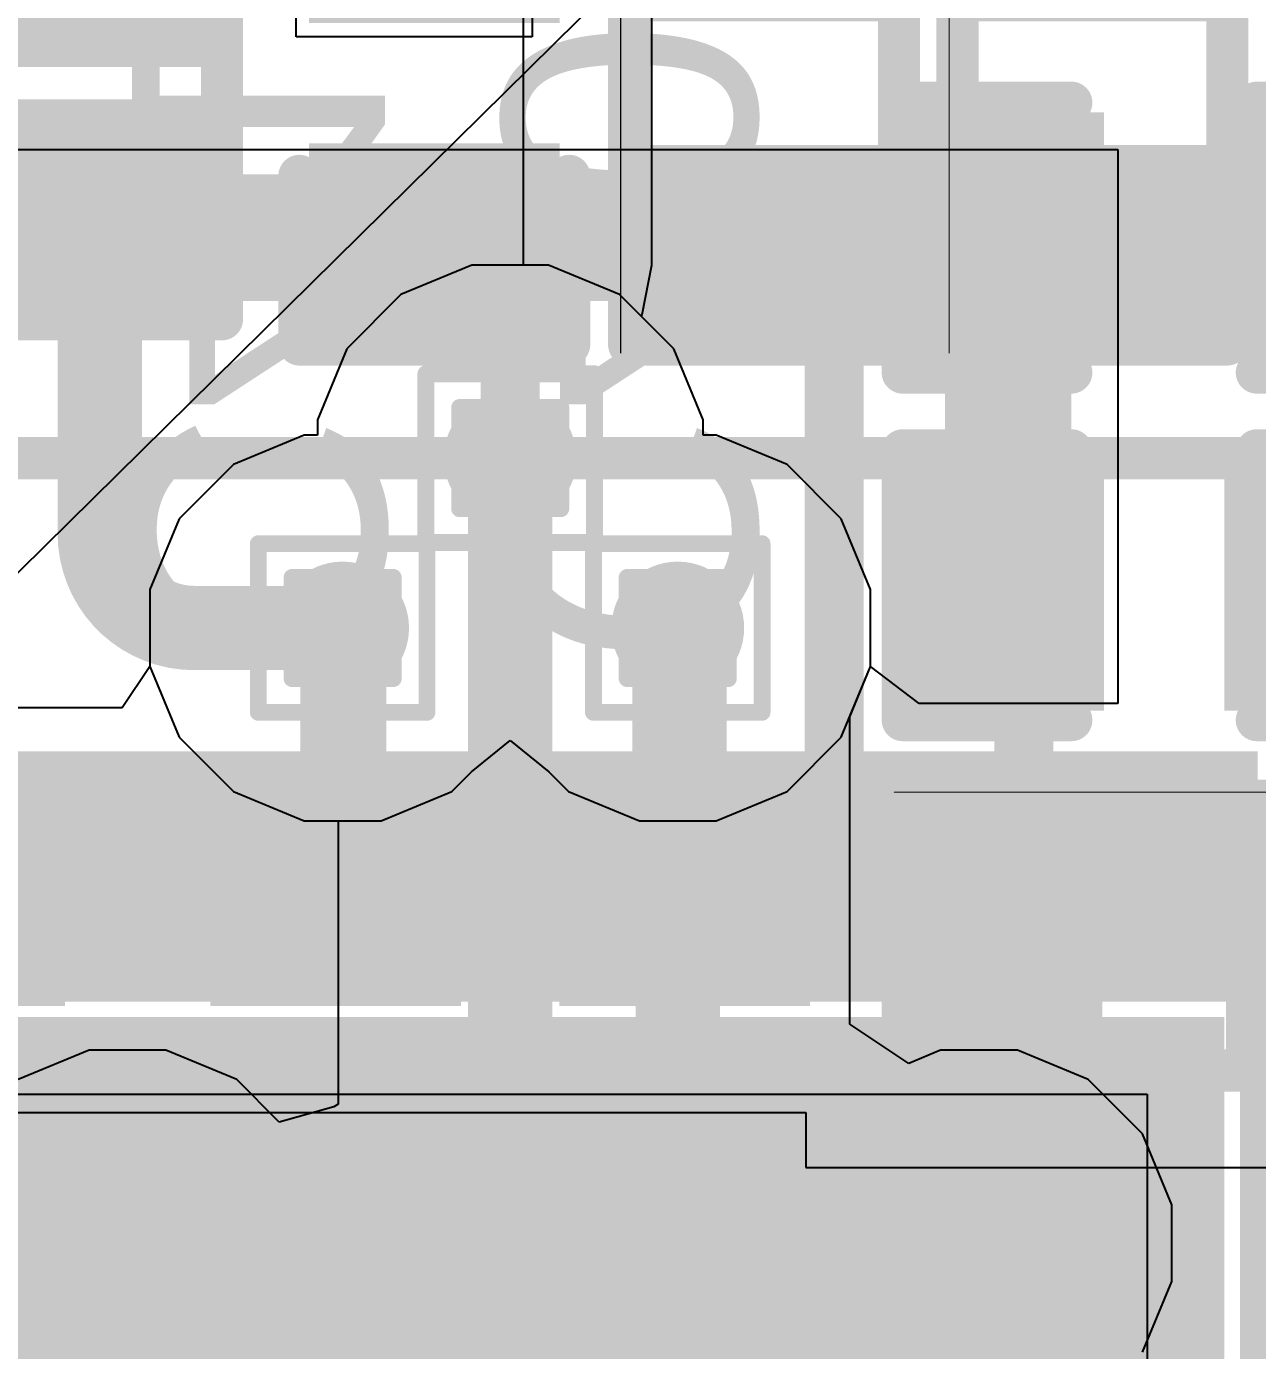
# Model space of a CAD drawing. Header units: inches. Extents: x -12 to 5357, y -8 to 5291.
# Drawn here: x 27.994 to 31.702, y 32.723 to 36.712 of the extents above; entities that cross this region are included whole.
import ezdxf

# ---------------------------------------------------------------- set-up
doc = ezdxf.new("R2010")
doc.units = ezdxf.units.IN
for name, color, linetype in [('Bottom Layer', 5, 'Continuous'), ('Bottom Overlay', 54, 'Continuous'), ('Bottom Paste', 16, 'Continuous'), ('Bottom Solder', 6, 'Continuous'), ('Drill Drawing', 1, 'Continuous'), ('Ground', 16, 'Continuous'), ('Power', 76, 'Continuous'), ('Top Layer', 1, 'Continuous'), ('Top Overlay', 2, 'Continuous'), ('Top Paste', 8, 'Continuous'), ('Top Solder', 216, 'Continuous'), ('Via Holes', 16, 'Continuous')]:
    doc.layers.add(name, color=color, linetype=linetype)
doc.styles.add('Arial', font='', dxfattribs={"height": 0.2})
doc.styles.get('Arial').set_extended_font_data('Arial')

# ---------------------------------------------------------------- blocks, each defined once
blk = doc.blocks.new('IND_0402_8')
at = {"layer": 'Top Layer'}
for points in [[(-0.55, 0.3), (-0.15, 0.3), (-0.15, -0.3), (-0.55, -0.3)], [(0.15, 0.3), (0.55, 0.3), (0.55, -0.3), (0.15, -0.3)]]:
    blk.add_hatch(color=1, dxfattribs=at).paths.add_polyline_path(points)
at = {"layer": 'Top Paste'}
for points in [[(-0.55, 0.3), (-0.15, 0.3), (-0.15, -0.3), (-0.55, -0.3)], [(0.15, 0.3), (0.55, 0.3), (0.55, -0.3), (0.15, -0.3)]]:
    blk.add_hatch(color=8, dxfattribs=at).paths.add_polyline_path(points)
at = {"layer": 'Top Solder'}
for points in [[(-0.6516, 0.4016), (-0.0484, 0.4016), (-0.0484, -0.4016), (-0.6516, -0.4016)], [(0.0484, 0.4016), (0.6516, 0.4016), (0.6516, -0.4016), (0.0484, -0.4016)]]:
    blk.add_hatch(color=216, dxfattribs=at).paths.add_polyline_path(points)
at = {"layer": 'Top Overlay', "const_width": 0.127}
for points in [[(-0.3048, 0.4572), (-0.7112, 0.4572)], [(-0.7112, -0.4572), (-0.7112, 0.4572)], [(0.7112, 0.4572), (-0.3048, 0.4572)], [(0.7112, -0.4572), (0.7112, 0.4572)], [(-0.3048, -0.4572), (-0.7112, -0.4572)], [(0.7112, -0.4572), (-0.3048, -0.4572)]]:
    blk.add_lwpolyline(points, dxfattribs=at)
at = {"layer": 'Top Overlay', "const_width": 0.0635}
for points in [[(-0.7429, 0.4572, 1), (-0.6794, 0.4572, 1)], [(-0.7429, 0.4572, 1), (-0.6794, 0.4572, 1)], [(-0.3366, 0.4572, 1), (-0.2731, 0.4572, 1)], [(-0.3366, 0.4572, 1), (-0.2731, 0.4572, 1)], [(0.6794, 0.4572, 1), (0.7429, 0.4572, 1)], [(0.6794, 0.4572, 1), (0.7429, 0.4572, 1)], [(-0.7429, -0.4572, 1), (-0.6794, -0.4572, 1)], [(-0.7429, -0.4572, 1), (-0.6794, -0.4572, 1)], [(-0.3366, -0.4572, 1), (-0.2731, -0.4572, 1)], [(-0.3366, -0.4572, 1), (-0.2731, -0.4572, 1)], [(0.6794, -0.4572, 1), (0.7429, -0.4572, 1)], [(0.6794, -0.4572, 1), (0.7429, -0.4572, 1)]]:
    blk.add_lwpolyline(points, format="xyb", close=True, dxfattribs=at)
blk = doc.blocks.new('C___0402_B_13')
at = {"layer": 'Bottom Layer'}
for points in [[(-0.2413, 0.3175), (-0.2413, -0.3175), (-0.6985, -0.3175), (-0.6985, 0.3175)], [(0.6985, 0.3175), (0.6985, -0.3175), (0.2413, -0.3175), (0.2413, 0.3175)]]:
    blk.add_hatch(color=5, dxfattribs=at).paths.add_polyline_path(points)
at = {"layer": 'Bottom Paste'}
for points in [[(-0.2413, 0.3175), (-0.2413, -0.3175), (-0.6985, -0.3175), (-0.6985, 0.3175)], [(0.6985, 0.3175), (0.6985, -0.3175), (0.2413, -0.3175), (0.2413, 0.3175)]]:
    blk.add_hatch(color=16, dxfattribs=at).paths.add_polyline_path(points)
at = {"layer": 'Bottom Solder'}
for points in [[(-0.1813, 0.3775), (-0.1813, -0.3775), (-0.7585, -0.3775), (-0.7585, 0.3775)], [(0.7585, 0.3775), (0.7585, -0.3775), (0.1813, -0.3775), (0.1813, 0.3775)]]:
    blk.add_hatch(color=6, dxfattribs=at).paths.add_polyline_path(points)
at = {"layer": 'Bottom Overlay', "const_width": 0.127}
for points in [[(-0.7874, -0.4064), (-0.7874, 0.4064)], [(-0.7874, 0.4064), (-0.2794, 0.4064)], [(0.2794, 0.4064), (0.7874, 0.4064)], [(0.7874, -0.4064), (0.7874, 0.4064)], [(-0.7874, -0.4064), (-0.2794, -0.4064)], [(0.2794, -0.4064), (0.7874, -0.4064)]]:
    blk.add_lwpolyline(points, dxfattribs=at)
at = {"layer": 'Bottom Overlay', "const_width": 0.0635}
for points in [[(-0.8191, 0.4064, 1), (-0.7556, 0.4064, 1)], [(-0.8191, 0.4064, 1), (-0.7556, 0.4064, 1)], [(-0.3112, 0.4064, 1), (-0.2477, 0.4064, 1)], [(0.2477, 0.4064, 1), (0.3111, 0.4064, 1)], [(0.7557, 0.4064, 1), (0.8192, 0.4064, 1)], [(0.7557, 0.4064, 1), (0.8192, 0.4064, 1)], [(-0.8191, -0.4064, 1), (-0.7556, -0.4064, 1)], [(-0.8191, -0.4064, 1), (-0.7556, -0.4064, 1)], [(-0.3112, -0.4064, 1), (-0.2477, -0.4064, 1)], [(0.2477, -0.4064, 1), (0.3111, -0.4064, 1)], [(0.7557, -0.4064, 1), (0.8192, -0.4064, 1)], [(0.7557, -0.4064, 1), (0.8192, -0.4064, 1)]]:
    blk.add_lwpolyline(points, format="xyb", close=True, dxfattribs=at)
blk = doc.blocks.new('48_UFQFPN_7_7__19')
at = {"layer": 'Top Layer'}
for points in [[(-2.8, 2.8), (2.8, 2.8), (2.8, -2.8), (-2.8, -2.8)], [(3.6, 0.6), (3.05, 0.6), (3.05, 0.9), (3.6, 0.9)], [(3.6, 0.1), (3.05, 0.1), (3.05, 0.4), (3.6, 0.4)], [(3.6, -0.4), (3.05, -0.4), (3.05, -0.1), (3.6, -0.1)], [(3.6, -0.9), (3.05, -0.9), (3.05, -0.6), (3.6, -0.6)], [(3.6, -1.4), (3.05, -1.4), (3.05, -1.1), (3.6, -1.1)], [(3.6, -1.9), (3.05, -1.9), (3.05, -1.6), (3.6, -1.6)], [(3.6, -2.4), (3.05, -2.4), (3.05, -2.1), (3.6, -2.1)], [(3.6, -2.9), (3.05, -2.9), (3.05, -2.6), (3.6, -2.6)]]:
    blk.add_hatch(color=1, dxfattribs=at).paths.add_polyline_path(points)
at = {"layer": 'Top Paste'}
for points in [[(-2.8, 2.8), (2.8, 2.8), (2.8, -2.8), (-2.8, -2.8)], [(3.6, 0.6), (3.05, 0.6), (3.05, 0.9), (3.6, 0.9)], [(3.6, 0.1), (3.05, 0.1), (3.05, 0.4), (3.6, 0.4)], [(3.6, -0.4), (3.05, -0.4), (3.05, -0.1), (3.6, -0.1)], [(3.6, -0.9), (3.05, -0.9), (3.05, -0.6), (3.6, -0.6)], [(3.6, -1.4), (3.05, -1.4), (3.05, -1.1), (3.6, -1.1)], [(3.6, -1.9), (3.05, -1.9), (3.05, -1.6), (3.6, -1.6)], [(3.6, -2.4), (3.05, -2.4), (3.05, -2.1), (3.6, -2.1)], [(3.6, -2.9), (3.05, -2.9), (3.05, -2.6), (3.6, -2.6)]]:
    blk.add_hatch(color=8, dxfattribs=at).paths.add_polyline_path(points)
at = {"layer": 'Top Solder'}
for points in [[(-2.9016, 2.9016), (2.9016, 2.9016), (2.9016, -2.9016), (-2.9016, -2.9016)], [(3.7016, 0.4984), (2.9484, 0.4984), (2.9484, 1.0016), (3.7016, 1.0016)], [(3.7016, -0.0016), (2.9484, -0.0016), (2.9484, 0.5016), (3.7016, 0.5016)], [(3.7016, -0.5016), (2.9484, -0.5016), (2.9484, 0.0016), (3.7016, 0.0016)], [(3.7016, -1.0016), (2.9484, -1.0016), (2.9484, -0.4984), (3.7016, -0.4984)], [(3.7016, -1.5016), (2.9484, -1.5016), (2.9484, -0.9984), (3.7016, -0.9984)], [(3.7016, -2.0016), (2.9484, -2.0016), (2.9484, -1.4984), (3.7016, -1.4984)], [(3.7016, -2.5016), (2.9484, -2.5016), (2.9484, -1.9984), (3.7016, -1.9984)], [(3.7016, -3.0016), (2.9484, -3.0016), (2.9484, -2.4984), (3.7016, -2.4984)], [(1.4984, -3.7016), (1.4984, -2.9484), (2.0016, -2.9484), (2.0016, -3.7016)], [(1.9984, -3.7016), (1.9984, -2.9484), (2.5016, -2.9484), (2.5016, -3.7016)], [(2.4984, -3.7016), (2.4984, -2.9484), (3.0016, -2.9484), (3.0016, -3.7016)]]:
    blk.add_hatch(color=216, dxfattribs=at).paths.add_polyline_path(points)
blk = doc.blocks.new('14_VSON__4_3__20')
at = {"layer": 'Top Solder'}
blk.add_line((-0.8678, -2.2778), (-5350.8161, -5279.0699), dxfattribs=at)
blk = doc.blocks.new('R___0402_31')
at = {"layer": 'Top Layer'}
for points in [[(-0.6985, -0.3175), (-0.6985, 0.3175), (-0.2413, 0.3175), (-0.2413, -0.3175)], [(0.2413, -0.3175), (0.2413, 0.3175), (0.6985, 0.3175), (0.6985, -0.3175)]]:
    blk.add_hatch(color=1, dxfattribs=at).paths.add_polyline_path(points)
at = {"layer": 'Top Paste'}
for points in [[(-0.6985, -0.3175), (-0.6985, 0.3175), (-0.2413, 0.3175), (-0.2413, -0.3175)], [(0.2413, -0.3175), (0.2413, 0.3175), (0.6985, 0.3175), (0.6985, -0.3175)]]:
    blk.add_hatch(color=8, dxfattribs=at).paths.add_polyline_path(points)
at = {"layer": 'Top Solder'}
for points in [[(-0.7535, -0.3725), (-0.7535, 0.3725), (-0.1863, 0.3725), (-0.1863, -0.3725)], [(0.1863, -0.3725), (0.1863, 0.3725), (0.7535, 0.3725), (0.7535, -0.3725)]]:
    blk.add_hatch(color=216, dxfattribs=at).paths.add_polyline_path(points)
at = {"layer": 'Top Overlay'}
for points, const_width in [([(-0.7874, -0.4064), (-0.7874, 0.4064)], 0.127), ([(0.7874, 0.4064), (-0.7874, 0.4064)], 0.127), ([(0.7874, -0.4064), (0.7874, 0.4064)], 0.127), ([(0.7874, -0.4064), (-0.7874, -0.4064)], 0.127), ([(-0.8128, -0.4318), (0.8128, -0.4318)], 0.00323)]:
    blk.add_lwpolyline(points, dxfattribs=dict(at, const_width=const_width))
for points, const_width in [([(-0.8191, 0.4064, 1), (-0.7556, 0.4064, 1)], 0.0635), ([(-0.8191, 0.4064, 1), (-0.7556, 0.4064, 1)], 0.0635), ([(0.7556, 0.4064, 1), (0.8191, 0.4064, 1)], 0.0635), ([(0.7556, 0.4064, 1), (0.8191, 0.4064, 1)], 0.0635), ([(-0.8191, -0.4064, 1), (-0.7556, -0.4064, 1)], 0.0635), ([(-0.8191, -0.4064, 1), (-0.7556, -0.4064, 1)], 0.0635), ([(0.7556, -0.4064, 1), (0.8191, -0.4064, 1)], 0.0635), ([(0.7556, -0.4064, 1), (0.8191, -0.4064, 1)], 0.0635), ([(-0.8136, -0.4318, 1), (-0.812, -0.4318, 1)], 0.00161), ([(0.812, -0.4318, 1), (0.8136, -0.4318, 1)], 0.00161)]:
    blk.add_lwpolyline(points, format="xyb", close=True, dxfattribs=dict(at, const_width=const_width))
blk = doc.blocks.new('R___0402_32')
at = {"layer": 'Top Layer'}
for points in [[(-0.6985, -0.3175), (-0.6985, 0.3175), (-0.2413, 0.3175), (-0.2413, -0.3175)], [(0.2413, -0.3175), (0.2413, 0.3175), (0.6985, 0.3175), (0.6985, -0.3175)]]:
    blk.add_hatch(color=1, dxfattribs=at).paths.add_polyline_path(points)
at = {"layer": 'Top Paste'}
for points in [[(-0.6985, -0.3175), (-0.6985, 0.3175), (-0.2413, 0.3175), (-0.2413, -0.3175)], [(0.2413, -0.3175), (0.2413, 0.3175), (0.6985, 0.3175), (0.6985, -0.3175)]]:
    blk.add_hatch(color=8, dxfattribs=at).paths.add_polyline_path(points)
at = {"layer": 'Top Solder'}
for points in [[(-0.7535, -0.3725), (-0.7535, 0.3725), (-0.1863, 0.3725), (-0.1863, -0.3725)], [(0.1863, -0.3725), (0.1863, 0.3725), (0.7535, 0.3725), (0.7535, -0.3725)]]:
    blk.add_hatch(color=216, dxfattribs=at).paths.add_polyline_path(points)
at = {"layer": 'Top Overlay'}
for points, const_width in [([(0.7874, 0.4064), (-0.7874, 0.4064)], 0.127), ([(-0.7874, -0.4064), (-0.7874, 0.4064)], 0.127), ([(0.7874, -0.4064), (0.7874, 0.4064)], 0.127), ([(0.7874, -0.4064), (-0.7874, -0.4064)], 0.127), ([(0.8128, -0.4318), (-0.8128, -0.4318)], 0.00323)]:
    blk.add_lwpolyline(points, dxfattribs=dict(at, const_width=const_width))
for points, const_width in [([(-0.8191, 0.4064, 1), (-0.7556, 0.4064, 1)], 0.0635), ([(-0.8191, 0.4064, 1), (-0.7556, 0.4064, 1)], 0.0635), ([(0.7556, 0.4064, 1), (0.8191, 0.4064, 1)], 0.0635), ([(0.7556, 0.4064, 1), (0.8191, 0.4064, 1)], 0.0635), ([(-0.8191, -0.4064, 1), (-0.7556, -0.4064, 1)], 0.0635), ([(-0.8191, -0.4064, 1), (-0.7556, -0.4064, 1)], 0.0635), ([(0.7556, -0.4064, 1), (0.8191, -0.4064, 1)], 0.0635), ([(0.7556, -0.4064, 1), (0.8191, -0.4064, 1)], 0.0635), ([(-0.8136, -0.4318, 1), (-0.812, -0.4318, 1)], 0.00161), ([(0.812, -0.4318, 1), (0.8136, -0.4318, 1)], 0.00161)]:
    blk.add_lwpolyline(points, format="xyb", close=True, dxfattribs=dict(at, const_width=const_width))
blk = doc.blocks.new('R___0402_B_35')
at = {"layer": 'Bottom Layer'}
for points in [[(-0.2413, 0.3175), (-0.2413, -0.3175), (-0.6985, -0.3175), (-0.6985, 0.3175)], [(0.6985, 0.3175), (0.6985, -0.3175), (0.2413, -0.3175), (0.2413, 0.3175)]]:
    blk.add_hatch(color=5, dxfattribs=at).paths.add_polyline_path(points)
at = {"layer": 'Bottom Paste'}
for points in [[(-0.2413, 0.3175), (-0.2413, -0.3175), (-0.6985, -0.3175), (-0.6985, 0.3175)], [(0.6985, 0.3175), (0.6985, -0.3175), (0.2413, -0.3175), (0.2413, 0.3175)]]:
    blk.add_hatch(color=16, dxfattribs=at).paths.add_polyline_path(points)
at = {"layer": 'Bottom Solder'}
for points in [[(-0.1863, 0.3725), (-0.1863, -0.3725), (-0.7535, -0.3725), (-0.7535, 0.3725)], [(0.7535, 0.3725), (0.7535, -0.3725), (0.1863, -0.3725), (0.1863, 0.3725)]]:
    blk.add_hatch(color=6, dxfattribs=at).paths.add_polyline_path(points)
at = {"layer": 'Bottom Overlay'}
for points, const_width in [([(-0.7874, 0.4064), (0.7874, 0.4064)], 0.127), ([(-0.7874, -0.4064), (-0.7874, 0.4064)], 0.127), ([(0.7874, -0.4064), (0.7874, 0.4064)], 0.127), ([(-0.8128, 0.4318), (0.8128, 0.4318)], 0.00323), ([(-0.7874, -0.4064), (0.7874, -0.4064)], 0.127)]:
    blk.add_lwpolyline(points, dxfattribs=dict(at, const_width=const_width))
for points, const_width in [([(-0.8191, 0.4064, 1), (-0.7556, 0.4064, 1)], 0.0635), ([(-0.8191, 0.4064, 1), (-0.7556, 0.4064, 1)], 0.0635), ([(0.7556, 0.4064, 1), (0.8191, 0.4064, 1)], 0.0635), ([(0.7556, 0.4064, 1), (0.8191, 0.4064, 1)], 0.0635), ([(-0.8136, 0.4318, 1), (-0.812, 0.4318, 1)], 0.00161), ([(0.812, 0.4318, 1), (0.8136, 0.4318, 1)], 0.00161), ([(-0.8191, -0.4064, 1), (-0.7556, -0.4064, 1)], 0.0635), ([(-0.8191, -0.4064, 1), (-0.7556, -0.4064, 1)], 0.0635), ([(0.7556, -0.4064, 1), (0.8191, -0.4064, 1)], 0.0635), ([(0.7556, -0.4064, 1), (0.8191, -0.4064, 1)], 0.0635)]:
    blk.add_lwpolyline(points, format="xyb", close=True, dxfattribs=dict(at, const_width=const_width))
blk = doc.blocks.new('C___0402_B_88')
at = {"layer": 'Bottom Layer'}
for points in [[(-0.2413, 0.3175), (-0.2413, -0.3175), (-0.6985, -0.3175), (-0.6985, 0.3175)], [(0.6985, 0.3175), (0.6985, -0.3175), (0.2413, -0.3175), (0.2413, 0.3175)]]:
    blk.add_hatch(color=5, dxfattribs=at).paths.add_polyline_path(points)
at = {"layer": 'Bottom Paste'}
for points in [[(-0.2413, 0.3175), (-0.2413, -0.3175), (-0.6985, -0.3175), (-0.6985, 0.3175)], [(0.6985, 0.3175), (0.6985, -0.3175), (0.2413, -0.3175), (0.2413, 0.3175)]]:
    blk.add_hatch(color=16, dxfattribs=at).paths.add_polyline_path(points)
at = {"layer": 'Bottom Solder'}
for points in [[(-0.1813, 0.3775), (-0.1813, -0.3775), (-0.7585, -0.3775), (-0.7585, 0.3775)], [(0.7585, 0.3775), (0.7585, -0.3775), (0.1813, -0.3775), (0.1813, 0.3775)]]:
    blk.add_hatch(color=6, dxfattribs=at).paths.add_polyline_path(points)
at = {"layer": 'Bottom Overlay', "const_width": 0.127}
for points in [[(-0.7874, 0.4064), (-0.7874, -0.4064)], [(-0.7874, 0.4064), (-0.2794, 0.4064)], [(0.2794, 0.4064), (0.7874, 0.4064)], [(0.7874, 0.4064), (0.7874, -0.4064)], [(-0.7874, -0.4064), (-0.2794, -0.4064)], [(0.2794, -0.4064), (0.7874, -0.4064)]]:
    blk.add_lwpolyline(points, dxfattribs=at)
at = {"layer": 'Bottom Overlay', "const_width": 0.0635}
for points in [[(-0.8191, 0.4064, 1), (-0.7556, 0.4064, 1)], [(-0.8191, 0.4064, 1), (-0.7556, 0.4064, 1)], [(-0.3111, 0.4064, 1), (-0.2477, 0.4064, 1)], [(0.2477, 0.4064, 1), (0.3111, 0.4064, 1)], [(0.7556, 0.4064, 1), (0.8191, 0.4064, 1)], [(0.7556, 0.4064, 1), (0.8191, 0.4064, 1)], [(-0.8191, -0.4064, 1), (-0.7556, -0.4064, 1)], [(-0.8191, -0.4064, 1), (-0.7556, -0.4064, 1)], [(-0.3111, -0.4064, 1), (-0.2477, -0.4064, 1)], [(0.2477, -0.4064, 1), (0.3111, -0.4064, 1)], [(0.7556, -0.4064, 1), (0.8191, -0.4064, 1)], [(0.7556, -0.4064, 1), (0.8191, -0.4064, 1)]]:
    blk.add_lwpolyline(points, format="xyb", close=True, dxfattribs=at)
blk = doc.blocks.new('C___0402_B_89')
at = {"layer": 'Bottom Layer'}
for points in [[(-0.2413, 0.3175), (-0.2413, -0.3175), (-0.6985, -0.3175), (-0.6985, 0.3175)], [(0.6985, 0.3175), (0.6985, -0.3175), (0.2413, -0.3175), (0.2413, 0.3175)]]:
    blk.add_hatch(color=5, dxfattribs=at).paths.add_polyline_path(points)
at = {"layer": 'Bottom Paste'}
for points in [[(-0.2413, 0.3175), (-0.2413, -0.3175), (-0.6985, -0.3175), (-0.6985, 0.3175)], [(0.6985, 0.3175), (0.6985, -0.3175), (0.2413, -0.3175), (0.2413, 0.3175)]]:
    blk.add_hatch(color=16, dxfattribs=at).paths.add_polyline_path(points)
at = {"layer": 'Bottom Solder'}
for points in [[(-0.1813, 0.3775), (-0.1813, -0.3775), (-0.7585, -0.3775), (-0.7585, 0.3775)], [(0.7585, 0.3775), (0.7585, -0.3775), (0.1813, -0.3775), (0.1813, 0.3775)]]:
    blk.add_hatch(color=6, dxfattribs=at).paths.add_polyline_path(points)
at = {"layer": 'Bottom Overlay', "const_width": 0.127}
for points in [[(-0.7874, 0.4064), (-0.7874, -0.4064)], [(-0.7874, 0.4064), (-0.2794, 0.4064)], [(0.2794, 0.4064), (0.7874, 0.4064)], [(0.7874, 0.4064), (0.7874, -0.4064)], [(-0.7874, -0.4064), (-0.2794, -0.4064)], [(0.2794, -0.4064), (0.7874, -0.4064)]]:
    blk.add_lwpolyline(points, dxfattribs=at)
at = {"layer": 'Bottom Overlay', "const_width": 0.0635}
for points in [[(-0.8191, 0.4064, 1), (-0.7556, 0.4064, 1)], [(-0.8191, 0.4064, 1), (-0.7556, 0.4064, 1)], [(-0.3111, 0.4064, 1), (-0.2477, 0.4064, 1)], [(0.2477, 0.4064, 1), (0.3111, 0.4064, 1)], [(0.7556, 0.4064, 1), (0.8191, 0.4064, 1)], [(0.7556, 0.4064, 1), (0.8191, 0.4064, 1)], [(-0.8191, -0.4064, 1), (-0.7556, -0.4064, 1)], [(-0.8191, -0.4064, 1), (-0.7556, -0.4064, 1)], [(-0.3111, -0.4064, 1), (-0.2477, -0.4064, 1)], [(0.2477, -0.4064, 1), (0.3111, -0.4064, 1)], [(0.7556, -0.4064, 1), (0.8191, -0.4064, 1)], [(0.7556, -0.4064, 1), (0.8191, -0.4064, 1)]]:
    blk.add_lwpolyline(points, format="xyb", close=True, dxfattribs=at)
blk = doc.blocks.new('C___0402_B_90')
at = {"layer": 'Bottom Layer'}
for points in [[(-0.2413, 0.3175), (-0.2413, -0.3175), (-0.6985, -0.3175), (-0.6985, 0.3175)], [(0.6985, 0.3175), (0.6985, -0.3175), (0.2413, -0.3175), (0.2413, 0.3175)]]:
    blk.add_hatch(color=5, dxfattribs=at).paths.add_polyline_path(points)
at = {"layer": 'Bottom Paste'}
for points in [[(-0.2413, 0.3175), (-0.2413, -0.3175), (-0.6985, -0.3175), (-0.6985, 0.3175)], [(0.6985, 0.3175), (0.6985, -0.3175), (0.2413, -0.3175), (0.2413, 0.3175)]]:
    blk.add_hatch(color=16, dxfattribs=at).paths.add_polyline_path(points)
at = {"layer": 'Bottom Solder'}
for points in [[(-0.1813, 0.3775), (-0.1813, -0.3775), (-0.7585, -0.3775), (-0.7585, 0.3775)], [(0.7585, 0.3775), (0.7585, -0.3775), (0.1813, -0.3775), (0.1813, 0.3775)]]:
    blk.add_hatch(color=6, dxfattribs=at).paths.add_polyline_path(points)
at = {"layer": 'Bottom Overlay', "const_width": 0.127}
for points in [[(-0.7874, 0.4064), (-0.7874, -0.4064)], [(-0.2794, 0.4064), (-0.7874, 0.4064)], [(0.2794, 0.4064), (0.7874, 0.4064)], [(0.7874, 0.4064), (0.7874, -0.4064)], [(-0.7874, -0.4064), (-0.2794, -0.4064)], [(0.2794, -0.4064), (0.7874, -0.4064)]]:
    blk.add_lwpolyline(points, dxfattribs=at)
at = {"layer": 'Bottom Overlay', "const_width": 0.0635}
for points in [[(-0.8191, 0.4064, 1), (-0.7556, 0.4064, 1)], [(-0.8191, 0.4064, 1), (-0.7556, 0.4064, 1)], [(-0.3112, 0.4064, 1), (-0.2477, 0.4064, 1)], [(0.2477, 0.4064, 1), (0.3111, 0.4064, 1)], [(0.7556, 0.4064, 1), (0.8191, 0.4064, 1)], [(0.7556, 0.4064, 1), (0.8191, 0.4064, 1)], [(-0.8191, -0.4064, 1), (-0.7556, -0.4064, 1)], [(-0.8191, -0.4064, 1), (-0.7556, -0.4064, 1)], [(-0.3112, -0.4064, 1), (-0.2477, -0.4064, 1)], [(0.2477, -0.4064, 1), (0.3111, -0.4064, 1)], [(0.7556, -0.4064, 1), (0.8191, -0.4064, 1)], [(0.7556, -0.4064, 1), (0.8191, -0.4064, 1)]]:
    blk.add_lwpolyline(points, format="xyb", close=True, dxfattribs=at)
blk = doc.blocks.new('C___0402_B_99')
at = {"layer": 'Bottom Layer'}
for points in [[(-0.2413, 0.3175), (-0.2413, -0.3175), (-0.6985, -0.3175), (-0.6985, 0.3175)], [(0.6985, 0.3175), (0.6985, -0.3175), (0.2413, -0.3175), (0.2413, 0.3175)]]:
    blk.add_hatch(color=5, dxfattribs=at).paths.add_polyline_path(points)
at = {"layer": 'Bottom Paste'}
for points in [[(-0.2413, 0.3175), (-0.2413, -0.3175), (-0.6985, -0.3175), (-0.6985, 0.3175)], [(0.6985, 0.3175), (0.6985, -0.3175), (0.2413, -0.3175), (0.2413, 0.3175)]]:
    blk.add_hatch(color=16, dxfattribs=at).paths.add_polyline_path(points)
at = {"layer": 'Bottom Solder'}
for points in [[(-0.1813, 0.3775), (-0.1813, -0.3775), (-0.7585, -0.3775), (-0.7585, 0.3775)], [(0.7585, 0.3775), (0.7585, -0.3775), (0.1813, -0.3775), (0.1813, 0.3775)]]:
    blk.add_hatch(color=6, dxfattribs=at).paths.add_polyline_path(points)
at = {"layer": 'Bottom Overlay', "const_width": 0.127}
for points in [[(-0.7874, -0.4064), (-0.7874, 0.4064)], [(-0.7874, 0.4064), (-0.2794, 0.4064)], [(0.2794, 0.4064), (0.7874, 0.4064)], [(0.7874, 0.4064), (0.7874, -0.4064)], [(-0.7874, -0.4064), (-0.2794, -0.4064)], [(0.2794, -0.4064), (0.7874, -0.4064)]]:
    blk.add_lwpolyline(points, dxfattribs=at)
at = {"layer": 'Bottom Overlay', "const_width": 0.0635}
for points in [[(-0.8191, 0.4064, 1), (-0.7556, 0.4064, 1)], [(-0.8191, 0.4064, 1), (-0.7556, 0.4064, 1)], [(-0.3111, 0.4064, 1), (-0.2476, 0.4064, 1)], [(0.2477, 0.4064, 1), (0.3111, 0.4064, 1)], [(0.7556, 0.4064, 1), (0.8191, 0.4064, 1)], [(0.7556, 0.4064, 1), (0.8191, 0.4064, 1)], [(-0.8191, -0.4064, 1), (-0.7556, -0.4064, 1)], [(-0.8191, -0.4064, 1), (-0.7556, -0.4064, 1)], [(-0.3111, -0.4064, 1), (-0.2477, -0.4064, 1)], [(0.2477, -0.4064, 1), (0.3111, -0.4064, 1)], [(0.7557, -0.4064, 1), (0.8192, -0.4064, 1)], [(0.7557, -0.4064, 1), (0.8192, -0.4064, 1)]]:
    blk.add_lwpolyline(points, format="xyb", close=True, dxfattribs=at)
blk = doc.blocks.new('C___0402_100')
at = {"layer": 'Top Layer'}
for points in [[(-0.6985, -0.3175), (-0.6985, 0.3175), (-0.2413, 0.3175), (-0.2413, -0.3175)], [(0.2413, -0.3175), (0.2413, 0.3175), (0.6985, 0.3175), (0.6985, -0.3175)]]:
    blk.add_hatch(color=1, dxfattribs=at).paths.add_polyline_path(points)
at = {"layer": 'Top Paste'}
for points in [[(-0.6985, -0.3175), (-0.6985, 0.3175), (-0.2413, 0.3175), (-0.2413, -0.3175)], [(0.2413, -0.3175), (0.2413, 0.3175), (0.6985, 0.3175), (0.6985, -0.3175)]]:
    blk.add_hatch(color=8, dxfattribs=at).paths.add_polyline_path(points)
at = {"layer": 'Top Solder'}
for points in [[(-0.7585, -0.3775), (-0.7585, 0.3775), (-0.1813, 0.3775), (-0.1813, -0.3775)], [(0.1813, -0.3775), (0.1813, 0.3775), (0.7585, 0.3775), (0.7585, -0.3775)]]:
    blk.add_hatch(color=216, dxfattribs=at).paths.add_polyline_path(points)
at = {"layer": 'Top Overlay', "const_width": 0.127}
for points in [[(-0.2794, 0.4064), (-0.7874, 0.4064)], [(-0.7874, -0.4064), (-0.7874, 0.4064)], [(0.7874, 0.4064), (0.2794, 0.4064)], [(0.7874, -0.4064), (0.7874, 0.4064)], [(-0.2794, -0.4064), (-0.7874, -0.4064)], [(0.7874, -0.4064), (0.2794, -0.4064)]]:
    blk.add_lwpolyline(points, dxfattribs=at)
at = {"layer": 'Top Overlay', "const_width": 0.0635}
for points in [[(-0.8191, 0.4064, 1), (-0.7556, 0.4064, 1)], [(-0.8191, 0.4064, 1), (-0.7556, 0.4064, 1)], [(-0.3111, 0.4064, 1), (-0.2477, 0.4064, 1)], [(0.2477, 0.4064, 1), (0.3111, 0.4064, 1)], [(0.7556, 0.4064, 1), (0.8191, 0.4064, 1)], [(0.7556, 0.4064, 1), (0.8191, 0.4064, 1)], [(-0.8191, -0.4064, 1), (-0.7556, -0.4064, 1)], [(-0.8191, -0.4064, 1), (-0.7556, -0.4064, 1)], [(-0.3111, -0.4064, 1), (-0.2477, -0.4064, 1)], [(0.2477, -0.4064, 1), (0.3111, -0.4064, 1)], [(0.7556, -0.4064, 1), (0.8191, -0.4064, 1)], [(0.7556, -0.4064, 1), (0.8191, -0.4064, 1)]]:
    blk.add_lwpolyline(points, format="xyb", close=True, dxfattribs=at)

msp = doc.modelspace()

# ---------------------------------------------------------------- hatches: boundary and pattern name
at = {"layer": 'Bottom Layer'}
h = msp.add_hatch(color=5, dxfattribs=at)
edge = h.paths.add_edge_path()
edge.add_arc((29.4508, 35.4114), 0.2, 0, 360)
h = msp.add_hatch(color=5, dxfattribs=at)
edge = h.paths.add_edge_path()
edge.add_arc((28.946, 34.8996), 0.2, 0, 360)
h = msp.add_hatch(color=5, dxfattribs=at)
edge = h.paths.add_edge_path()
edge.add_arc((29.9556, 34.8996), 0.2, 0, 360)
h = msp.add_hatch(color=5, dxfattribs=at)
edge = h.paths.add_edge_path()
edge.add_arc((28.2978, 33.0468), 0.2, 0, 360)
h = msp.add_hatch(color=5, dxfattribs=at)
edge = h.paths.add_edge_path()
edge.add_arc((30.8632, 33.0468), 0.2, 0, 360)
at = {"layer": 'Ground'}
h = msp.add_hatch(color=16, dxfattribs=at)
edge = h.paths.add_edge_path()
edge.add_arc((29.4508, 35.4114), 0.2, 0, 360)
h = msp.add_hatch(color=16, dxfattribs=at)
edge = h.paths.add_edge_path()
edge.add_arc((28.946, 34.8996), 0.2, 0, 360)
h = msp.add_hatch(color=16, dxfattribs=at)
edge = h.paths.add_edge_path()
edge.add_arc((29.9556, 34.8996), 0.2, 0, 360)
h = msp.add_hatch(color=16, dxfattribs=at)
edge = h.paths.add_edge_path()
edge.add_arc((28.2978, 33.0468), 0.2, 0, 360)
h = msp.add_hatch(color=16, dxfattribs=at)
edge = h.paths.add_edge_path()
edge.add_arc((30.8632, 33.0468), 0.2, 0, 360)
at = {"layer": 'Power'}
h = msp.add_hatch(color=76, dxfattribs=at)
edge = h.paths.add_edge_path()
edge.add_arc((29.4508, 35.4114), 0.2, 0, 360)
h = msp.add_hatch(color=76, dxfattribs=at)
edge = h.paths.add_edge_path()
edge.add_arc((28.946, 34.8996), 0.2, 0, 360)
h = msp.add_hatch(color=76, dxfattribs=at)
edge = h.paths.add_edge_path()
edge.add_arc((29.9556, 34.8996), 0.2, 0, 360)
h = msp.add_hatch(color=76, dxfattribs=at)
edge = h.paths.add_edge_path()
edge.add_arc((28.2978, 33.0468), 0.2, 0, 360)
h = msp.add_hatch(color=76, dxfattribs=at)
edge = h.paths.add_edge_path()
edge.add_arc((30.8632, 33.0468), 0.2, 0, 360)
at = {"layer": 'Top Layer'}
h = msp.add_hatch(color=1, dxfattribs=at)
edge = h.paths.add_edge_path()
edge.add_arc((29.4508, 35.4114), 0.2, 0, 360)
h = msp.add_hatch(color=1, dxfattribs=at)
edge = h.paths.add_edge_path()
edge.add_arc((28.946, 34.8996), 0.2, 0, 360)
h = msp.add_hatch(color=1, dxfattribs=at)
edge = h.paths.add_edge_path()
edge.add_arc((29.9556, 34.8996), 0.2, 0, 360)
h = msp.add_hatch(color=1, dxfattribs=at)
edge = h.paths.add_edge_path()
edge.add_arc((28.2978, 33.0468), 0.2, 0, 360)
h = msp.add_hatch(color=1, dxfattribs=at)
edge = h.paths.add_edge_path()
edge.add_arc((30.8632, 33.0468), 0.2, 0, 360)
at = {"layer": 'Via Holes'}
h = msp.add_hatch(color=7, dxfattribs=at)
edge = h.paths.add_edge_path()
edge.add_arc((29.4508, 35.4114), 0.1, 0, 360)
h = msp.add_hatch(color=7, dxfattribs=at)
edge = h.paths.add_edge_path()
edge.add_arc((28.946, 34.8996), 0.1, 0, 360)
h = msp.add_hatch(color=7, dxfattribs=at)
edge = h.paths.add_edge_path()
edge.add_arc((29.9556, 34.8996), 0.1, 0, 360)
h = msp.add_hatch(color=7, dxfattribs=at)
edge = h.paths.add_edge_path()
edge.add_arc((28.2978, 33.0468), 0.1, 0, 360)
h = msp.add_hatch(color=7, dxfattribs=at)
edge = h.paths.add_edge_path()
edge.add_arc((30.8632, 33.0468), 0.1, 0, 360)

# ---------------------------------------------------------------- linework, layer by layer
at = {"layer": 'Bottom Layer'}
for p, q in [((23.9145, 36.3413), (31.281, 36.3413)), ((31.281, 36.3413), (31.281, 35.377)), ((29.3352, 35.9924), (29.1217, 35.9039)), ((29.5664, 35.9924), (29.3352, 35.9924)), ((29.7799, 35.9039), (29.5664, 35.9924)), ((29.1217, 35.9039), (28.9583, 35.7405)), ((29.9434, 35.7405), (29.7799, 35.9039)), ((28.9583, 35.7405), (28.8698, 35.527)), ((30.0318, 35.527), (29.9434, 35.7405)), ((28.8698, 35.527), (28.8698, 35.4806)), ((30.0318, 35.4806), (30.0318, 35.527)), ((28.8304, 35.4806), (28.6169, 35.3921)), ((28.8698, 35.4806), (28.8304, 35.4806)), ((30.0712, 35.4806), (30.0318, 35.4806)), ((30.2847, 35.3921), (30.0712, 35.4806)), ((28.6169, 35.3921), (28.4535, 35.2287)), ((30.4482, 35.2287), (30.2847, 35.3921)), ((31.281, 35.377), (31.281, 34.6717)), ((28.4535, 35.2287), (28.365, 35.0152)), ((30.5366, 35.0152), (30.4482, 35.2287)), ((28.365, 35.0152), (28.365, 34.784)), ((30.5366, 34.784), (30.5366, 35.0152)), ((28.365, 34.784), (28.2815, 34.659)), ((30.6825, 34.6717), (30.5366, 34.784)), ((31.281, 34.6717), (30.6825, 34.6717)), ((28.2815, 34.659), (27.0331, 34.659)), ((27.0331, 33.4398), (30.3412, 33.4398)), ((30.3412, 33.4398), (30.3412, 33.2747)), ((30.3412, 33.2747), (32.5002, 33.2747))]:
    msp.add_line(p, q, dxfattribs=at)
for points, const_width in [([(26.9081, 36.0755), (30.9508, 36.0755)], 0.381), ([(30.9508, 36.0755), (30.9508, 36.0755)], 0.381), ([(30.9508, 35.0285), (30.9508, 36.0755)], 0.381), ([(28.946, 34.8996), (28.9508, 34.8948)], 0.254), ([(28.9508, 34.0748), (28.9508, 34.8948)], 0.254), ([(29.9762, 34.0494), (29.9762, 34.879)], 0.254), ([(27.7316, 34.0494), (28.9254, 34.0494)], 0.381), ([(29.9762, 34.0494), (30.9508, 34.0494)], 0.381), ([(28.9254, 34.0494), (28.9508, 34.0748)], 0.254), ([(27.7316, 33.0468), (28.2978, 33.0468)], 0.254), ([(28.2978, 33.0468), (30.8632, 33.0468)], 0.254)]:
    msp.add_lwpolyline(points, dxfattribs=dict(at, const_width=const_width))
for points, const_width in [([(30.8556, 36.0755, 1), (31.0461, 36.0755, 1)], 0.1905), ([(30.8556, 36.0755, 1), (31.0461, 36.0755, 1)], 0.1905), ([(30.8556, 36.0755, 1), (31.0461, 36.0755, 1)], 0.1905), ([(30.8556, 36.0755, 1), (31.0461, 36.0755, 1)], 0.1905), ([(30.8556, 35.0285, 1), (31.0461, 35.0285, 1)], 0.1905), ([(28.8825, 34.8996, 1), (29.0095, 34.8996, 1)], 0.127), ([(28.8873, 34.8948, 1), (29.0143, 34.8948, 1)], 0.127), ([(28.8873, 34.8948, 1), (29.0143, 34.8948, 1)], 0.127), ([(29.8921, 34.8996, 1), (30.0191, 34.8996, 1)], 0.127), ([(29.9127, 34.879, 1), (30.0397, 34.879, 1)], 0.127), ([(29.9127, 34.879, 1), (30.0397, 34.879, 1)], 0.127), ([(28.8302, 34.0494, 1), (29.0207, 34.0494, 1)], 0.1905), ([(29.881, 34.0494, 1), (30.0715, 34.0494, 1)], 0.1905), ([(30.8556, 34.0494, 1), (31.0461, 34.0494, 1)], 0.1905), ([(28.8873, 34.0748, 1), (29.0143, 34.0748, 1)], 0.127), ([(28.8873, 34.0748, 1), (29.0143, 34.0748, 1)], 0.127), ([(28.8619, 34.0494, 1), (28.9889, 34.0494, 1)], 0.127), ([(29.9127, 34.0494, 1), (30.0397, 34.0494, 1)], 0.127), ([(30.9064, 34.0494, 1), (30.9953, 34.0494, 1)], 0.0889), ([(30.9826, 33.9732, 1), (31.0715, 33.9732, 1)], 0.0889), ([(28.2343, 33.0468, 1), (28.3613, 33.0468, 1)], 0.127), ([(28.2343, 33.0468, 1), (28.3613, 33.0468, 1)], 0.127), ([(30.7997, 33.0468, 1), (30.9267, 33.0468, 1)], 0.127)]:
    msp.add_lwpolyline(points, format="xyb", close=True, dxfattribs=dict(at, const_width=const_width))
for points, const_width in [([(29.9556, 34.8996, -0.414214), (29.9762, 34.879)], 0.254), ([(30.9508, 34.0494, -0.414214), (31.027, 33.9732)], 0.1778)]:
    msp.add_lwpolyline(points, format="xyb", dxfattribs=dict(at, const_width=const_width))
at = {"layer": 'Drill Drawing', "const_width": 0.0508}
for points in [[(29.1968, 35.6654), (29.7048, 35.6654)], [(29.1968, 35.1574), (29.1968, 35.6654)], [(29.7048, 35.1574), (29.7048, 35.6654)], [(29.2984, 35.5638), (29.6032, 35.5638)], [(29.2984, 35.259), (29.2984, 35.5638)], [(29.6032, 35.259), (29.6032, 35.5638)], [(29.2984, 35.259), (29.6032, 35.259)], [(28.692, 35.1536), (29.2, 35.1536)], [(28.692, 34.6456), (28.692, 35.1536)], [(29.1968, 35.1574), (29.7048, 35.1574)], [(29.2, 34.6456), (29.2, 35.1536)], [(29.7016, 35.1536), (30.2096, 35.1536)], [(29.7016, 34.6456), (29.7016, 35.1536)], [(30.2096, 34.6456), (30.2096, 35.1536)], [(28.7936, 35.052), (29.0984, 35.052)], [(28.7936, 34.7472), (28.7936, 35.052)], [(29.0984, 34.7472), (29.0984, 35.052)], [(29.8032, 35.052), (30.108, 35.052)], [(29.8032, 34.7472), (29.8032, 35.052)], [(30.108, 34.7472), (30.108, 35.052)], [(28.7936, 34.7472), (29.0984, 34.7472)], [(29.8032, 34.7472), (30.108, 34.7472)], [(28.692, 34.6456), (29.2, 34.6456)], [(29.7016, 34.6456), (30.2096, 34.6456)], [(28.0438, 33.3008), (28.5518, 33.3008)], [(28.0438, 32.7928), (28.0438, 33.3008)], [(28.5518, 32.7928), (28.5518, 33.3008)], [(30.6092, 33.3008), (31.1172, 33.3008)], [(30.6092, 32.7928), (30.6092, 33.3008)], [(31.1172, 32.7928), (31.1172, 33.3008)], [(28.1454, 33.1992), (28.4502, 33.1992)], [(28.1454, 32.8944), (28.1454, 33.1992)], [(28.4502, 32.8944), (28.4502, 33.1992)], [(30.7108, 33.1992), (31.0156, 33.1992)], [(30.7108, 32.8944), (30.7108, 33.1992)], [(31.0156, 32.8944), (31.0156, 33.1992)], [(28.1454, 32.8944), (28.4502, 32.8944)], [(30.7108, 32.8944), (31.0156, 32.8944)], [(28.0438, 32.7928), (28.5518, 32.7928)], [(30.6092, 32.7928), (31.1172, 32.7928)]]:
    msp.add_lwpolyline(points, dxfattribs=at)
at = {"layer": 'Drill Drawing', "const_width": 0.0254}
for points in [[(29.1841, 35.6654, 1), (29.2095, 35.6654, 1)], [(29.1841, 35.6654, 1), (29.2095, 35.6654, 1)], [(29.6921, 35.6654, 1), (29.7175, 35.6654, 1)], [(29.6921, 35.6654, 1), (29.7175, 35.6654, 1)], [(29.2857, 35.5638, 1), (29.3111, 35.5638, 1)], [(29.2857, 35.5638, 1), (29.3111, 35.5638, 1)], [(29.5905, 35.5638, 1), (29.6159, 35.5638, 1)], [(29.5905, 35.5638, 1), (29.6159, 35.5638, 1)], [(29.2857, 35.259, 1), (29.3111, 35.259, 1)], [(29.2857, 35.259, 1), (29.3111, 35.259, 1)], [(29.5905, 35.259, 1), (29.6159, 35.259, 1)], [(29.5905, 35.259, 1), (29.6159, 35.259, 1)], [(28.6793, 35.1536, 1), (28.7047, 35.1536, 1)], [(28.6793, 35.1536, 1), (28.7047, 35.1536, 1)], [(29.1841, 35.1574, 1), (29.2095, 35.1574, 1)], [(29.1841, 35.1574, 1), (29.2095, 35.1574, 1)], [(29.1873, 35.1536, 1), (29.2127, 35.1536, 1)], [(29.1873, 35.1536, 1), (29.2127, 35.1536, 1)], [(29.6889, 35.1536, 1), (29.7143, 35.1536, 1)], [(29.6889, 35.1536, 1), (29.7143, 35.1536, 1)], [(29.6921, 35.1574, 1), (29.7175, 35.1574, 1)], [(29.6921, 35.1574, 1), (29.7175, 35.1574, 1)], [(30.1969, 35.1536, 1), (30.2223, 35.1536, 1)], [(30.1969, 35.1536, 1), (30.2223, 35.1536, 1)], [(28.7809, 35.052, 1), (28.8063, 35.052, 1)], [(28.7809, 35.052, 1), (28.8063, 35.052, 1)], [(29.0857, 35.052, 1), (29.1111, 35.052, 1)], [(29.0857, 35.052, 1), (29.1111, 35.052, 1)], [(29.7905, 35.052, 1), (29.8159, 35.052, 1)], [(29.7905, 35.052, 1), (29.8159, 35.052, 1)], [(30.0953, 35.052, 1), (30.1207, 35.052, 1)], [(30.0953, 35.052, 1), (30.1207, 35.052, 1)], [(28.7809, 34.7472, 1), (28.8063, 34.7472, 1)], [(28.7809, 34.7472, 1), (28.8063, 34.7472, 1)], [(29.0857, 34.7472, 1), (29.1111, 34.7472, 1)], [(29.0857, 34.7472, 1), (29.1111, 34.7472, 1)], [(29.7905, 34.7472, 1), (29.8159, 34.7472, 1)], [(29.7905, 34.7472, 1), (29.8159, 34.7472, 1)], [(30.0953, 34.7472, 1), (30.1207, 34.7472, 1)], [(30.0953, 34.7472, 1), (30.1207, 34.7472, 1)], [(28.6793, 34.6456, 1), (28.7047, 34.6456, 1)], [(28.6793, 34.6456, 1), (28.7047, 34.6456, 1)], [(29.1873, 34.6456, 1), (29.2127, 34.6456, 1)], [(29.1873, 34.6456, 1), (29.2127, 34.6456, 1)], [(29.6889, 34.6456, 1), (29.7143, 34.6456, 1)], [(29.6889, 34.6456, 1), (29.7143, 34.6456, 1)], [(30.1969, 34.6456, 1), (30.2223, 34.6456, 1)], [(30.1969, 34.6456, 1), (30.2223, 34.6456, 1)], [(28.0311, 33.3008, 1), (28.0565, 33.3008, 1)], [(28.0311, 33.3008, 1), (28.0565, 33.3008, 1)], [(28.5391, 33.3008, 1), (28.5645, 33.3008, 1)], [(28.5391, 33.3008, 1), (28.5645, 33.3008, 1)], [(30.5965, 33.3008, 1), (30.6219, 33.3008, 1)], [(30.5965, 33.3008, 1), (30.6219, 33.3008, 1)], [(31.1045, 33.3008, 1), (31.1299, 33.3008, 1)], [(31.1045, 33.3008, 1), (31.1299, 33.3008, 1)], [(28.1327, 33.1992, 1), (28.1581, 33.1992, 1)], [(28.1327, 33.1992, 1), (28.1581, 33.1992, 1)], [(28.4375, 33.1992, 1), (28.4629, 33.1992, 1)], [(28.4375, 33.1992, 1), (28.4629, 33.1992, 1)], [(30.6981, 33.1992, 1), (30.7235, 33.1992, 1)], [(30.6981, 33.1992, 1), (30.7235, 33.1992, 1)], [(31.0029, 33.1992, 1), (31.0283, 33.1992, 1)], [(31.0029, 33.1992, 1), (31.0283, 33.1992, 1)], [(28.1327, 32.8944, 1), (28.1581, 32.8944, 1)], [(28.1327, 32.8944, 1), (28.1581, 32.8944, 1)], [(28.4375, 32.8944, 1), (28.4629, 32.8944, 1)], [(28.4375, 32.8944, 1), (28.4629, 32.8944, 1)], [(30.6981, 32.8944, 1), (30.7235, 32.8944, 1)], [(30.6981, 32.8944, 1), (30.7235, 32.8944, 1)], [(31.0029, 32.8944, 1), (31.0283, 32.8944, 1)], [(31.0029, 32.8944, 1), (31.0283, 32.8944, 1)], [(28.0311, 32.7928, 1), (28.0565, 32.7928, 1)], [(28.0311, 32.7928, 1), (28.0565, 32.7928, 1)], [(28.5391, 32.7928, 1), (28.5645, 32.7928, 1)], [(28.5391, 32.7928, 1), (28.5645, 32.7928, 1)], [(30.5965, 32.7928, 1), (30.6219, 32.7928, 1)], [(30.5965, 32.7928, 1), (30.6219, 32.7928, 1)], [(31.1045, 32.7928, 1), (31.1299, 32.7928, 1)], [(31.1045, 32.7928, 1), (31.1299, 32.7928, 1)]]:
    msp.add_lwpolyline(points, format="xyb", close=True, dxfattribs=at)
at = {"layer": 'Ground'}
for p, q in [((29.3352, 35.9924), (29.1217, 35.9039)), ((29.5664, 35.9924), (29.3352, 35.9924)), ((29.7799, 35.9039), (29.5664, 35.9924)), ((29.1217, 35.9039), (28.9583, 35.7405)), ((29.9434, 35.7405), (29.7799, 35.9039)), ((28.9583, 35.7405), (28.8698, 35.527)), ((30.0318, 35.527), (29.9434, 35.7405)), ((28.8698, 35.527), (28.8698, 35.4806)), ((30.0318, 35.4806), (30.0318, 35.527)), ((28.8304, 35.4806), (28.6169, 35.3921)), ((28.8698, 35.4806), (28.8304, 35.4806)), ((30.0712, 35.4806), (30.0318, 35.4806)), ((30.2847, 35.3921), (30.0712, 35.4806)), ((28.6169, 35.3921), (28.4535, 35.2287)), ((30.4482, 35.2287), (30.2847, 35.3921)), ((28.4535, 35.2287), (28.365, 35.0152)), ((30.5366, 35.0152), (30.4482, 35.2287)), ((28.365, 35.0152), (28.365, 34.784)), ((30.5366, 34.784), (30.5366, 35.0152)), ((28.365, 34.784), (28.4535, 34.5705)), ((30.4482, 34.5705), (30.5366, 34.784)), ((28.4535, 34.5705), (28.6169, 34.4071)), ((29.3347, 34.4666), (29.4508, 34.5606)), ((29.4508, 34.5606), (29.567, 34.4666)), ((30.2847, 34.4071), (30.4482, 34.5705)), ((29.2751, 34.4071), (29.3347, 34.4666)), ((29.567, 34.4666), (29.6265, 34.4071)), ((28.6169, 34.4071), (28.8304, 34.3186)), ((29.0616, 34.3186), (29.2751, 34.4071)), ((29.6265, 34.4071), (29.84, 34.3186)), ((30.0712, 34.3186), (30.2847, 34.4071)), ((28.8304, 34.3186), (29.0616, 34.3186)), ((29.84, 34.3186), (30.0712, 34.3186))]:
    msp.add_line(p, q, dxfattribs=at)
at = {"layer": 'Power'}
for p, q in [((29.4894, 51.2382), (29.4894, 35.9924)), ((29.8779, 35.9924), (29.8779, 51.2382)), ((29.3352, 35.9924), (29.1217, 35.9039)), ((29.4894, 35.9924), (29.3352, 35.9924)), ((29.8483, 35.8437), (29.8779, 35.9924)), ((29.1217, 35.9039), (28.9583, 35.7405)), ((29.845, 35.8388), (29.8483, 35.8437)), ((29.9434, 35.7405), (29.845, 35.8388)), ((28.9583, 35.7405), (28.8698, 35.527)), ((30.0318, 35.527), (29.9434, 35.7405)), ((28.8698, 35.527), (28.8698, 35.4806)), ((30.0318, 35.4806), (30.0318, 35.527)), ((28.8304, 35.4806), (28.6169, 35.3921)), ((28.8698, 35.4806), (28.8304, 35.4806)), ((30.0712, 35.4806), (30.0318, 35.4806)), ((30.2847, 35.3921), (30.0712, 35.4806)), ((28.6169, 35.3921), (28.4535, 35.2287)), ((30.4482, 35.2287), (30.2847, 35.3921)), ((28.4535, 35.2287), (28.365, 35.0152)), ((30.5366, 35.0152), (30.4482, 35.2287)), ((28.365, 35.0152), (28.365, 34.784)), ((30.5366, 34.784), (30.5366, 35.0152)), ((28.365, 34.784), (28.4535, 34.5705)), ((30.4736, 34.6318), (30.5366, 34.784)), ((30.4736, 33.7067), (30.4736, 34.6318)), ((28.4535, 34.5705), (28.6169, 34.4071)), ((28.6169, 34.4071), (28.8304, 34.3186)), ((28.8304, 34.3186), (28.9329, 34.3186)), ((28.9329, 34.3186), (28.9329, 33.4657)), ((30.6514, 33.5879), (30.4736, 33.7067)), ((28.1822, 33.6278), (27.9687, 33.5393)), ((28.4133, 33.6278), (28.1822, 33.6278)), ((28.6269, 33.5393), (28.4133, 33.6278)), ((30.7476, 33.6278), (30.6514, 33.5879)), ((30.9787, 33.6278), (30.7476, 33.6278)), ((31.1923, 33.5393), (30.9787, 33.6278)), ((28.7551, 33.4112), (28.6269, 33.5393)), ((31.3557, 33.3759), (31.1923, 33.5393)), ((28.9329, 33.4657), (28.9196, 33.4573)), ((28.9196, 33.4573), (28.7551, 33.4112)), ((31.4442, 33.1624), (31.3557, 33.3759)), ((31.4442, 32.9312), (31.4442, 33.1624)), ((31.3557, 32.7177), (31.4442, 32.9312))]:
    msp.add_line(p, q, dxfattribs=at)
at = {"layer": 'Power', "const_width": 0.254}
for points in [[(29.4508, 30.2903), (29.4508, 35.4114)], [(29.9556, 30.167), (29.9556, 34.8996)]]:
    msp.add_lwpolyline(points, dxfattribs=at)
at = {"layer": 'Power', "const_width": 0.127}
for points in [[(29.3873, 35.4114, 1), (29.5143, 35.4114, 1)], [(29.8921, 34.8996, 1), (30.0191, 34.8996, 1)]]:
    msp.add_lwpolyline(points, format="xyb", close=True, dxfattribs=at)
at = {"layer": 'Top Layer'}
for p, q in [((29.517, 37.6203), (29.517, 36.6807)), ((28.8063, 36.6807), (28.8063, 37.4718)), ((29.517, 36.6807), (28.8063, 36.6807)), ((26.0318, 33.495), (31.3698, 33.495)), ((31.3698, 33.495), (31.3698, 33.045)), ((31.3698, 33.045), (31.3698, 32.545))]:
    msp.add_line(p, q, dxfattribs=at)
for points, const_width in [([(28.2142, 35.1842), (28.2142, 36.1908)], 0.254), ([(30.2155, 36.0709), (30.2871, 36.0709)], 0.1778), ([(30.2871, 36.0709), (30.4268, 35.9312)], 0.1778), ([(30.9983, 35.9314), (31.138, 36.0711)], 0.1778), ([(31.138, 36.0711), (31.2048, 36.0711)], 0.1778), ([(31.2048, 36.0711), (32.2036, 36.0711)], 0.1778), ([(30.4268, 34.175), (30.4268, 35.9312)], 0.1778), ([(30.9983, 34.1985), (30.9983, 35.9314)], 0.1778), ([(29.4508, 35.4114), (29.4508, 35.8425)], 0.1778), ([(29.4508, 34.151), (29.4508, 35.4114)], 0.254), ([(28.4988, 34.8996), (28.946, 34.8996)], 0.254), ([(28.946, 34.151), (28.946, 34.8996)], 0.254), ([(29.9461, 34.151), (29.9461, 34.8996)], 0.254), ([(29.9461, 34.8996), (29.9556, 34.8996)], 0.254), ([(31.4913, 34.151), (32.4197, 34.151)], 0.381), ([(28.946, 34.151), (28.9508, 34.151)], 0.254), ([(29.9461, 34.151), (29.9508, 34.151)], 0.254), ([(30.4268, 34.175), (30.4508, 34.151)], 0.1778), ([(30.9508, 34.151), (30.9983, 34.1985)], 0.1778)]:
    msp.add_lwpolyline(points, dxfattribs=dict(at, const_width=const_width))
for points, const_width in [([(28.1507, 36.1908, 1), (28.2777, 36.1908, 1)], 0.127), ([(29.1778, 36.0711, 1), (29.2667, 36.0711, 1)], 0.0889), ([(30.171, 36.0709, 1), (30.2599, 36.0709, 1)], 0.0889), ([(30.2426, 36.0709, 1), (30.3315, 36.0709, 1)], 0.0889), ([(30.2426, 36.0709, 1), (30.3315, 36.0709, 1)], 0.0889), ([(31.0935, 36.0711, 1), (31.1824, 36.0711, 1)], 0.0889), ([(31.0935, 36.0711, 1), (31.1824, 36.0711, 1)], 0.0889), ([(31.1604, 36.0711, 1), (31.2493, 36.0711, 1)], 0.0889), ([(31.1604, 36.0711, 1), (31.2493, 36.0711, 1)], 0.0889), ([(30.3823, 35.9312, 1), (30.4712, 35.9312, 1)], 0.0889), ([(30.3823, 35.9312, 1), (30.4712, 35.9312, 1)], 0.0889), ([(30.9538, 35.9314, 1), (31.0427, 35.9314, 1)], 0.0889), ([(30.9538, 35.9314, 1), (31.0427, 35.9314, 1)], 0.0889), ([(29.4064, 35.8425, 1), (29.4953, 35.8425, 1)], 0.0889), ([(29.4064, 35.8425, 1), (29.4953, 35.8425, 1)], 0.0889), ([(29.3873, 35.4114, 1), (29.5143, 35.4114, 1)], 0.127), ([(29.4064, 35.4114, 1), (29.4953, 35.4114, 1)], 0.0889), ([(28.1507, 35.1842, 1), (28.2777, 35.1842, 1)], 0.127), ([(28.1507, 35.1842, 1), (28.2777, 35.1842, 1)], 0.127), ([(28.4353, 34.8996, 1), (28.5623, 34.8996, 1)], 0.127), ([(28.4353, 34.8996, 1), (28.5623, 34.8996, 1)], 0.127), ([(28.8825, 34.8996, 1), (29.0095, 34.8996, 1)], 0.127), ([(28.8825, 34.8996, 1), (29.0095, 34.8996, 1)], 0.127), ([(29.8826, 34.8996, 1), (30.0096, 34.8996, 1)], 0.127), ([(29.8826, 34.8996, 1), (30.0096, 34.8996, 1)], 0.127), ([(29.8921, 34.8996, 1), (30.0191, 34.8996, 1)], 0.127), ([(31.3961, 34.151, 1), (31.5866, 34.151, 1)], 0.1905), ([(28.8825, 34.151, 1), (29.0095, 34.151, 1)], 0.127), ([(28.8825, 34.151, 1), (29.0095, 34.151, 1)], 0.127), ([(28.8873, 34.151, 1), (29.0143, 34.151, 1)], 0.127), ([(29.3873, 34.151, 1), (29.5143, 34.151, 1)], 0.127), ([(29.8826, 34.151, 1), (30.0096, 34.151, 1)], 0.127), ([(29.8826, 34.151, 1), (30.0096, 34.151, 1)], 0.127), ([(29.8873, 34.151, 1), (30.0143, 34.151, 1)], 0.127), ([(30.3823, 34.175, 1), (30.4712, 34.175, 1)], 0.0889), ([(30.3823, 34.175, 1), (30.4712, 34.175, 1)], 0.0889), ([(30.9538, 34.1985, 1), (31.0427, 34.1985, 1)], 0.0889), ([(30.9538, 34.1985, 1), (31.0427, 34.1985, 1)], 0.0889), ([(30.4064, 34.151, 1), (30.4953, 34.151, 1)], 0.0889), ([(30.9064, 34.151, 1), (30.9953, 34.151, 1)], 0.0889)]:
    msp.add_lwpolyline(points, format="xyb", close=True, dxfattribs=dict(at, const_width=const_width))
for points, const_width in [([(29.2222, 36.0711, -0.414214), (29.4508, 35.8425)], 0.1778), ([(28.4988, 34.8996, -0.414214), (28.2142, 35.1842)], 0.254)]:
    msp.add_lwpolyline(points, format="xyb", dxfattribs=dict(at, const_width=const_width))
at = {"layer": 'Top Overlay', "const_width": 0.127}
msp.add_lwpolyline([(25.2414, 35.4114), (34.6178, 35.4114)], dxfattribs=at)

# ---------------------------------------------------------------- block references
for name, p, rotation in [('14_VSON__4_3__20', (6.3967, 12.3683), 180), ('C___0402_100', (29.2222, 36.541), 270), ('R___0402_31', (30.2155, 36.5408), 270), ('R___0402_32', (31.2048, 36.541), 270), ('IND_0402_8', (28.1253, 36.5408), 270), ('48_UFQFPN_7_7__19', (28.7008, 30.826), 90), ('C___0402_B_88', (27.7316, 33.5795), 90), ('C___0402_B_89', (28.9254, 33.5795), 90), ('C___0402_B_90', (29.9762, 33.5795), 90)]:
    msp.add_blockref(name, p, dxfattribs=dict(rotation=rotation))
for name, p in [('C___0402_B_13', (31.4207, 36.0755)), ('C___0402_B_99', (31.4207, 35.0285)), ('R___0402_B_35', (31.4207, 33.9732))]:
    msp.add_blockref(name, p)

# ---------------------------------------------------------------- texts
at = {"layer": 'Bottom Overlay', "style": 'Arial', "text_generation_flag": 2}
for s, p in [('C41', (28.3118, 34.7807)), ('C40', (29.4288, 34.7807))]:
    msp.add_text(s, height=0.762, rotation=270, dxfattribs=at).set_placement(p)

doc.saveas('drawing.dxf')
